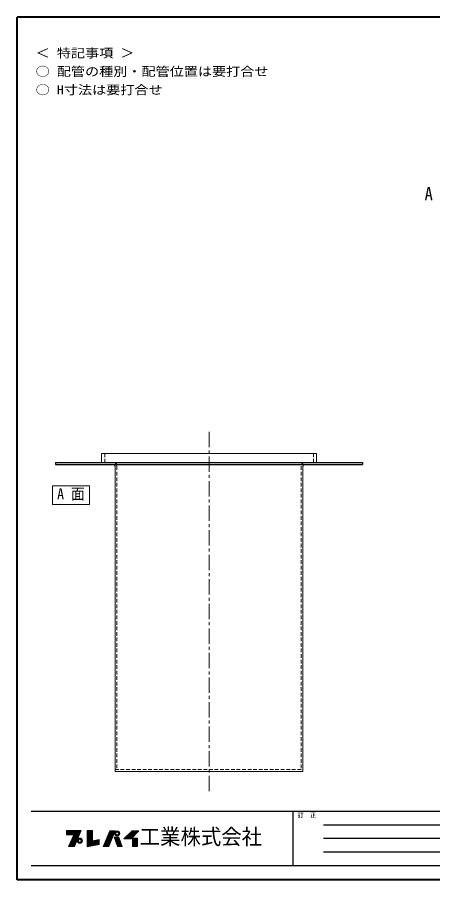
# Model space of a CAD drawing. Units: millimetres, scale not verified. Extents: x -1033 to 992, y -707 to 698.
# Drawn here: x -1033 to -356, y -707 to 698 of the extents above; entities that cross this region are included whole.
import ezdxf
from ezdxf.enums import TextEntityAlignment as Align

# ---------------------------------------------------------------- set-up
doc = ezdxf.new("R2010")
doc.units = ezdxf.units.MM
doc.header["$LTSCALE"] = 5
doc.linetypes.add('CHAIN1', pattern=[8, 5, -1, 1, -1])
doc.linetypes.add('DASHED1', pattern=[1.8, 1.2, -0.6])
doc.layers.add('0-0_ﾚｲﾔ1', color=7, linetype='Continuous', lineweight=18)
doc.styles.add('ＭＳ ゴシック', font='')
doc.styles.get('ＭＳ ゴシック').set_extended_font_data('MS Gothic')

msp = doc.modelspace()

# ---------------------------------------------------------------- linework, layer by layer
at = {"layer": '0-0_ﾚｲﾔ1', "color": 1, "lineweight": 40}
for p, q in [((-1032.676, -706.654), (-1032.676, 698.346)), ((992.324, 698.346), (-1032.676, 698.346)), ((992.324, -706.654), (-1032.676, -706.654))]:
    msp.add_line(p, q, dxfattribs=at)
at = {"layer": '0-0_ﾚｲﾔ1', "color": 4, "linetype": 'CHAIN1', "lineweight": 9}
msp.add_line((-720.176, 22.846), (-720.176, -565.154), dxfattribs=at)
at = {"layer": '0-0_ﾚｲﾔ1'}
for p, q in [((-545.176, -12.154), (-895.176, -12.154)), ((-895.176, -12.154), (-895.176, -27.154)), ((-545.176, -12.154), (-545.176, -27.154)), ((-873.176, -33.154), (-873.176, -530.154)), ((-567.176, -33.154), (-567.176, -530.154)), ((-873.176, -530.154), (-567.176, -530.154)), ((-952.462, -626.753), (-928.757, -626.753)), ((-952.462, -626.963), (-928.844, -626.963)), ((-952.462, -627.278), (-928.975, -627.278)), ((-952.462, -627.593), (-929.105, -627.593)), ((-952.462, -627.908), (-929.235, -627.908)), ((-952.462, -628.328), (-929.409, -628.328)), ((-929.539, -628.643), (-952.462, -628.643)), ((-952.462, -628.958), (-929.669, -628.958)), ((-952.462, -629.273), (-929.8, -629.273)), ((-952.462, -629.588), (-929.93, -629.588)), ((-952.462, -629.903), (-930.06, -629.903)), ((-952.462, -630.113), (-930.147, -630.113)), ((-952.462, -630.533), (-930.321, -630.533)), ((-952.462, -630.848), (-930.451, -630.848)), ((-952.462, -631.163), (-930.582, -631.163)), ((-952.462, -631.478), (-930.712, -631.478)), ((-952.462, -631.793), (-930.842, -631.793)), ((-952.462, -632.108), (-930.972, -632.108)), ((-939.442, -652.583), (-928.627, -626.438)), ((-918.652, -626.333), (-918.652, -652.898)), ((-909.937, -626.333), (-918.652, -626.333)), ((-918.652, -626.753), (-909.937, -626.753)), ((-918.652, -626.963), (-909.937, -626.963)), ((-918.652, -627.278), (-909.937, -627.278)), ((-918.652, -627.593), (-909.937, -627.593)), ((-918.652, -627.908), (-909.937, -627.908)), ((-918.652, -628.328), (-909.937, -628.328)), ((-918.652, -628.643), (-909.937, -628.643)), ((-918.652, -628.958), (-909.937, -628.958)), ((-918.652, -629.273), (-909.937, -629.273)), ((-918.652, -629.588), (-909.937, -629.588)), ((-918.652, -629.903), (-909.937, -629.903)), ((-918.652, -630.113), (-909.937, -630.113)), ((-918.652, -630.533), (-909.937, -630.533)), ((-918.652, -630.848), (-909.937, -630.848)), ((-918.652, -631.163), (-909.937, -631.163)), ((-918.652, -631.478), (-909.937, -631.478)), ((-918.652, -631.793), (-909.937, -631.793)), ((-918.652, -632.108), (-909.937, -632.108)), ((-882.007, -626.858), (-892.507, -652.373)), ((-884.168, -632.108), (-875.159, -632.108)), ((-884.038, -631.793), (-875.028, -631.793)), ((-883.897, -631.478), (-874.897, -631.478)), ((-883.779, -631.163), (-874.766, -631.163)), ((-883.649, -630.848), (-874.635, -630.848)), ((-883.582, -652.373), (-872.977, -626.858)), ((-883.519, -630.533), (-874.504, -630.533)), ((-883.347, -630.113), (-874.33, -630.113)), ((-883.26, -629.903), (-874.243, -629.903)), ((-883.13, -629.588), (-874.112, -629.588)), ((-883.001, -629.273), (-873.981, -629.273)), ((-882.871, -628.958), (-873.85, -628.958)), ((-882.742, -628.643), (-873.719, -628.643)), ((-882.612, -628.328), (-873.588, -628.328)), ((-882.439, -627.908), (-873.413, -627.908)), ((-882.309, -627.593), (-873.292, -627.593)), ((-882.18, -627.278), (-873.152, -627.278)), ((-882.007, -626.858), (-872.977, -626.858)), ((-874.182, -631.163), (-872.182, -631.163)), ((-874.161, -630.743), (-872.142, -630.743)), ((-874.149, -631.688), (-872.12, -631.688)), ((-874.076, -630.218), (-871.974, -630.218)), ((-874.05, -632.213), (-871.922, -632.213)), ((-873.879, -629.588), (-871.539, -629.588)), ((-873.685, -629.168), (-870.972, -629.168)), ((-873.354, -628.643), (-866.51, -628.643)), ((-873.001, -628.223), (-866.863, -628.223)), ((-872.393, -627.698), (-867.471, -627.698)), ((-871.655, -627.278), (-868.209, -627.278)), ((-866.179, -629.168), (-868.892, -629.168)), ((-865.985, -629.588), (-868.325, -629.588)), ((-865.814, -632.213), (-867.942, -632.213)), ((-865.788, -630.218), (-867.89, -630.218)), ((-865.715, -631.688), (-867.744, -631.688)), ((-865.703, -630.743), (-867.722, -630.743)), ((-867.682, -631.163), (-865.682, -631.163)), ((-850.927, -632.108), (-839.422, -632.108)), ((-850.612, -631.793), (-839.13, -631.793)), ((-850.297, -631.478), (-838.837, -631.478)), ((-849.982, -631.163), (-838.545, -631.163)), ((-849.667, -630.848), (-838.222, -630.848)), ((-849.352, -630.533), (-837.96, -630.533)), ((-848.932, -630.113), (-837.57, -630.113)), ((-848.722, -629.903), (-837.375, -629.903)), ((-848.407, -629.588), (-837.082, -629.588)), ((-848.092, -629.273), (-836.79, -629.273)), ((-847.777, -628.958), (-836.497, -628.958)), ((-847.462, -628.643), (-836.205, -628.643)), ((-847.147, -628.328), (-835.912, -628.328)), ((-846.832, -640.088), (-834.547, -626.858)), ((-846.727, -627.908), (-835.522, -627.908)), ((-846.412, -627.593), (-835.23, -627.593)), ((-846.097, -627.278), (-834.937, -627.278)), ((-952.462, -632.423), (-931.103, -632.423)), ((-952.462, -632.738), (-931.233, -632.738)), ((-952.462, -633.053), (-931.363, -633.053)), ((-940.282, -633.473), (-952.462, -633.473)), ((-949.102, -652.583), (-940.282, -633.473)), ((-936.749, -646.073), (-946.097, -646.073)), ((-936.575, -645.653), (-945.904, -645.653)), ((-936.358, -645.128), (-945.661, -645.128)), ((-936.141, -644.603), (-945.419, -644.603)), ((-935.88, -643.973), (-945.112, -643.973)), ((-935.707, -643.553), (-944.934, -643.553)), ((-935.49, -643.028), (-944.692, -643.028)), ((-944.498, -642.608), (-935.316, -642.608)), ((-935.099, -642.083), (-944.256, -642.083)), ((-934.838, -641.453), (-943.965, -641.453)), ((-934.621, -640.928), (-943.723, -640.928)), ((-934.447, -640.508), (-943.529, -640.508)), ((-934.23, -639.983), (-943.287, -639.983)), ((-943.093, -639.563), (-934.056, -639.563)), ((-933.839, -639.038), (-942.85, -639.038)), ((-933.622, -638.513), (-942.608, -638.513)), ((-933.448, -638.093), (-942.414, -638.093)), ((-942.172, -637.568), (-933.231, -637.568)), ((-933.057, -637.148), (-941.978, -637.148)), ((-932.884, -636.728), (-941.752, -636.728)), ((-941.542, -636.203), (-932.666, -636.203)), ((-932.493, -635.783), (-941.348, -635.783)), ((-932.275, -635.258), (-941.106, -635.258)), ((-932.145, -634.943), (-940.96, -634.943)), ((-931.971, -634.523), (-940.767, -634.523)), ((-931.841, -634.208), (-940.621, -634.208)), ((-931.667, -633.788), (-940.427, -633.788)), ((-931.537, -633.473), (-940.282, -633.473)), ((-935.082, -643.028), (-933.082, -643.028)), ((-935.061, -642.608), (-933.042, -642.608)), ((-935.049, -643.553), (-933.02, -643.553)), ((-934.976, -642.083), (-932.874, -642.083)), ((-934.976, -643.973), (-932.874, -643.973)), ((-934.779, -641.453), (-932.439, -641.453)), ((-934.779, -644.603), (-932.439, -644.603)), ((-934.527, -640.928), (-931.64, -640.928)), ((-934.527, -645.128), (-931.64, -645.128)), ((-934.254, -640.508), (-927.41, -640.508)), ((-934.174, -645.653), (-927.49, -645.653)), ((-933.797, -639.983), (-927.867, -639.983)), ((-933.797, -646.073), (-927.867, -646.073)), ((-933.293, -639.563), (-928.371, -639.563)), ((-932.296, -639.038), (-929.368, -639.038)), ((-927.137, -640.928), (-930.024, -640.928)), ((-927.137, -645.128), (-930.024, -645.128)), ((-926.885, -641.453), (-929.225, -641.453)), ((-926.885, -644.603), (-929.225, -644.603)), ((-926.688, -642.083), (-928.79, -642.083)), ((-926.688, -643.973), (-928.79, -643.973)), ((-926.615, -643.553), (-928.644, -643.553)), ((-926.603, -642.608), (-928.622, -642.608)), ((-928.582, -643.028), (-926.582, -643.028)), ((-918.652, -632.423), (-909.937, -632.423)), ((-918.652, -632.738), (-909.937, -632.738)), ((-918.652, -633.053), (-909.937, -633.053)), ((-918.652, -633.473), (-909.937, -633.473)), ((-918.652, -633.788), (-909.937, -633.788)), ((-918.652, -634.208), (-909.937, -634.208)), ((-918.652, -634.523), (-909.937, -634.523)), ((-918.652, -634.943), (-909.937, -634.943)), ((-918.652, -635.258), (-909.937, -635.258)), ((-918.652, -635.783), (-909.937, -635.783)), ((-918.652, -636.203), (-909.937, -636.203)), ((-918.652, -636.728), (-909.937, -636.728)), ((-918.652, -637.148), (-909.937, -637.148)), ((-918.652, -637.568), (-909.937, -637.568)), ((-918.652, -638.093), (-909.937, -638.093)), ((-918.652, -638.513), (-909.937, -638.513)), ((-918.652, -639.038), (-909.937, -639.038)), ((-918.652, -639.563), (-909.937, -639.563)), ((-918.652, -639.983), (-909.937, -639.983)), ((-918.652, -640.508), (-909.937, -640.508)), ((-918.652, -640.928), (-909.937, -640.928)), ((-918.652, -641.453), (-909.937, -641.453)), ((-918.652, -642.083), (-909.937, -642.083)), ((-918.652, -642.608), (-909.937, -642.608)), ((-918.652, -643.028), (-909.937, -643.028)), ((-918.652, -643.553), (-899.122, -643.553)), ((-918.652, -643.973), (-899.122, -643.973)), ((-918.652, -644.603), (-899.122, -644.603)), ((-918.652, -645.128), (-899.122, -645.128)), ((-918.652, -645.653), (-899.122, -645.653)), ((-918.652, -646.073), (-899.122, -646.073)), ((-899.122, -643.028), (-908.997, -643.028)), ((-899.122, -642.608), (-907.116, -642.608)), ((-899.122, -642.083), (-904.765, -642.083)), ((-899.122, -641.453), (-901.943, -641.453)), ((-889.914, -646.073), (-880.964, -646.073)), ((-889.742, -645.653), (-880.789, -645.653)), ((-889.526, -645.128), (-880.571, -645.128)), ((-889.31, -644.603), (-880.353, -644.603)), ((-889.05, -643.973), (-880.091, -643.973)), ((-888.877, -643.553), (-879.916, -643.553)), ((-888.661, -643.028), (-879.697, -643.028)), ((-888.489, -642.608), (-879.523, -642.608)), ((-888.272, -642.083), (-879.305, -642.083)), ((-888.013, -641.453), (-879.043, -641.453)), ((-887.797, -640.928), (-878.825, -640.928)), ((-887.624, -640.508), (-878.65, -640.508)), ((-887.408, -639.983), (-878.432, -639.983)), ((-887.235, -639.563), (-878.258, -639.563)), ((-887.019, -639.038), (-878.04, -639.038)), ((-886.803, -638.513), (-877.821, -638.513)), ((-886.627, -638.093), (-877.647, -638.093)), ((-886.417, -637.568), (-877.429, -637.568)), ((-886.242, -637.148), (-877.254, -637.148)), ((-886.069, -636.728), (-877.079, -636.728)), ((-885.853, -636.203), (-876.861, -636.203)), ((-885.68, -635.783), (-876.687, -635.783)), ((-885.464, -635.258), (-876.468, -635.258)), ((-885.334, -634.943), (-876.337, -634.943)), ((-885.161, -634.523), (-876.163, -634.523)), ((-885.032, -634.208), (-876.032, -634.208)), ((-884.859, -633.788), (-875.857, -633.788)), ((-884.729, -633.473), (-875.726, -633.473)), ((-884.556, -633.053), (-875.552, -633.053)), ((-884.427, -632.738), (-875.421, -632.738)), ((-884.297, -632.423), (-875.29, -632.423)), ((-874.516, -637.568), (-867.163, -637.568)), ((-874.333, -638.093), (-866.97, -638.093)), ((-874.187, -638.513), (-866.815, -638.513)), ((-874.005, -639.038), (-866.621, -639.038)), ((-873.879, -632.738), (-871.539, -632.738)), ((-873.822, -639.563), (-866.428, -639.563)), ((-873.676, -639.983), (-866.273, -639.983)), ((-873.627, -633.263), (-870.74, -633.263)), ((-873.494, -640.508), (-866.079, -640.508)), ((-873.348, -640.928), (-865.924, -640.928)), ((-873.274, -633.788), (-866.59, -633.788)), ((-873.165, -641.453), (-865.731, -641.453)), ((-872.947, -642.083), (-865.498, -642.083)), ((-872.897, -634.208), (-866.967, -634.208)), ((-872.764, -642.608), (-865.305, -642.608)), ((-872.618, -643.028), (-865.15, -643.028)), ((-872.436, -643.553), (-864.956, -643.553)), ((-872.29, -643.973), (-864.801, -643.973)), ((-872.071, -644.603), (-864.569, -644.603)), ((-872.067, -634.838), (-867.797, -634.838)), ((-871.888, -645.128), (-864.375, -645.128)), ((-871.717, -645.653), (-864.182, -645.653)), ((-871.56, -646.073), (-864.027, -646.073)), ((-871.069, -635.258), (-868.795, -635.258)), ((-866.237, -633.263), (-869.124, -633.263)), ((-865.985, -632.738), (-868.325, -632.738)), ((-861.742, -652.268), (-867.202, -637.463)), ((-858.907, -640.088), (-846.832, -640.088)), ((-858.382, -639.563), (-846.345, -639.563)), ((-857.857, -639.038), (-845.857, -639.038)), ((-857.332, -638.513), (-845.37, -638.513)), ((-856.912, -638.093), (-844.98, -638.093)), ((-856.387, -637.568), (-844.492, -637.568)), ((-855.967, -637.148), (-844.102, -637.148)), ((-855.547, -636.728), (-843.712, -636.728)), ((-855.022, -636.203), (-843.225, -636.203)), ((-854.602, -635.783), (-842.835, -635.783)), ((-854.077, -635.258), (-842.347, -635.258)), ((-853.762, -634.943), (-842.055, -634.943)), ((-853.342, -634.523), (-841.665, -634.523)), ((-853.027, -634.208), (-841.372, -634.208)), ((-852.607, -633.788), (-840.982, -633.788)), ((-852.292, -633.473), (-840.69, -633.473)), ((-851.872, -633.053), (-840.3, -633.053)), ((-851.557, -632.738), (-840.007, -632.738)), ((-851.242, -632.423), (-839.715, -632.423)), ((-844.942, -639.563), (-836.962, -639.563)), ((-844.942, -639.983), (-836.962, -639.983)), ((-844.942, -640.508), (-836.962, -640.508)), ((-844.942, -640.928), (-836.962, -640.928)), ((-844.942, -641.453), (-836.962, -641.453)), ((-844.942, -642.083), (-836.962, -642.083)), ((-844.942, -642.608), (-836.962, -642.608)), ((-844.942, -643.028), (-836.962, -643.028)), ((-844.942, -643.553), (-836.962, -643.553)), ((-844.942, -643.973), (-836.962, -643.973)), ((-844.942, -644.603), (-836.962, -644.603)), ((-844.942, -645.128), (-836.962, -645.128)), ((-844.942, -645.653), (-836.962, -645.653)), ((-844.942, -646.073), (-836.962, -646.073)), ((-949.102, -652.583), (-939.442, -652.583)), ((-939.225, -652.058), (-948.86, -652.058)), ((-938.964, -651.428), (-948.569, -651.428)), ((-938.747, -650.903), (-948.327, -650.903)), ((-938.53, -650.378), (-948.084, -650.378)), ((-938.269, -649.748), (-947.794, -649.748)), ((-938.052, -649.223), (-947.551, -649.223)), ((-937.792, -648.593), (-947.26, -648.593)), ((-937.618, -648.173), (-947.067, -648.173)), ((-937.401, -647.648), (-946.824, -647.648)), ((-937.183, -647.123), (-946.582, -647.123)), ((-936.966, -646.598), (-946.34, -646.598)), ((-933.138, -646.598), (-928.526, -646.598)), ((-931.969, -647.123), (-929.695, -647.123)), ((-918.652, -646.598), (-899.122, -646.598)), ((-918.652, -647.123), (-899.122, -647.123)), ((-918.652, -647.648), (-899.122, -647.648)), ((-918.652, -648.173), (-899.122, -648.173)), ((-918.652, -648.593), (-899.122, -648.593)), ((-918.652, -649.223), (-899.122, -649.223)), ((-918.652, -649.748), (-901.42, -649.748)), ((-918.652, -650.378), (-904.866, -650.378)), ((-918.652, -650.903), (-907.738, -650.903)), ((-918.652, -651.428), (-910.61, -651.428)), ((-918.652, -652.058), (-914.057, -652.058)), ((-883.582, -652.373), (-892.507, -652.373)), ((-892.377, -652.058), (-883.451, -652.058)), ((-892.118, -651.428), (-883.189, -651.428)), ((-891.902, -650.903), (-882.971, -650.903)), ((-891.686, -650.378), (-882.753, -650.378)), ((-891.427, -649.748), (-882.491, -649.748)), ((-891.211, -649.223), (-882.273, -649.223)), ((-890.951, -648.593), (-882.011, -648.593)), ((-890.779, -648.173), (-881.836, -648.173)), ((-890.563, -647.648), (-881.618, -647.648)), ((-890.347, -647.123), (-881.4, -647.123)), ((-890.13, -646.598), (-881.182, -646.598)), ((-871.377, -646.598), (-863.833, -646.598)), ((-871.195, -647.123), (-863.639, -647.123)), ((-871.013, -647.648), (-863.446, -647.648)), ((-870.83, -648.173), (-863.252, -648.173)), ((-870.684, -648.593), (-863.097, -648.593)), ((-870.465, -649.223), (-862.865, -649.223)), ((-870.247, -649.748), (-862.671, -649.748)), ((-870.064, -650.378), (-862.439, -650.378)), ((-869.881, -650.903), (-862.245, -650.903)), ((-869.699, -651.428), (-862.052, -651.428)), ((-869.48, -652.058), (-861.819, -652.058)), ((-869.407, -652.268), (-861.742, -652.268)), ((-844.942, -646.598), (-836.962, -646.598)), ((-844.942, -647.123), (-836.962, -647.123)), ((-844.942, -647.648), (-836.962, -647.648)), ((-844.942, -648.173), (-836.962, -648.173)), ((-844.942, -648.593), (-836.962, -648.593)), ((-844.942, -649.223), (-836.962, -649.223)), ((-844.942, -649.748), (-836.962, -649.748)), ((-844.942, -650.378), (-836.962, -650.378)), ((-844.942, -650.903), (-836.962, -650.903)), ((-844.942, -651.428), (-836.962, -651.428)), ((-844.942, -652.058), (-836.962, -652.058))]:
    msp.add_line(p, q, dxfattribs=at)
at = {"layer": '0-0_ﾚｲﾔ1', "color": 4, "linetype": 'DASHED1', "lineweight": 9}
for p, q in [((-890.176, -12.154), (-890.176, -27.154)), ((-550.176, -12.154), (-550.176, -27.154)), ((-870.176, -33.154), (-870.176, -527.154)), ((-570.176, -33.154), (-570.176, -527.154)), ((-873.176, -527.154), (-567.176, -527.154))]:
    msp.add_line(p, q, dxfattribs=at)
at = {"layer": '0-0_ﾚｲﾔ1', "color": 5, "lineweight": 25}
for p, q in [((-970.176, -27.154), (-970.176, -30.154)), ((-970.176, -30.154), (-470.176, -30.154))]:
    msp.add_line(p, q, dxfattribs=at)
at = {"layer": '0-0_ﾚｲﾔ1', "color": 6, "lineweight": 25}
for p, q in [((-1010.176, -594.868), (969.824, -594.868)), ((-583.748, -594.868), (-583.748, -684.154)), ((-533.748, -617.189), (-69.462, -617.189)), ((-69.462, -639.511), (-533.748, -639.511)), ((-69.462, -661.832), (-533.748, -661.832)), ((969.824, -684.154), (-1010.176, -684.154))]:
    msp.add_line(p, q, dxfattribs=at)
at = {"layer": '0-0_ﾚｲﾔ1', "color": 5, "lineweight": 25}
msp.add_lwpolyline([(-970.176, -27.154), (-470.176, -27.154), (-470.176, -30.154)], dxfattribs=at)
at = {"layer": '0-0_ﾚｲﾔ1', "color": 3}
msp.add_lwpolyline([(-975.176, -65.154), (-915.176, -65.154), (-915.176, -95.154), (-975.176, -95.154)], close=True, dxfattribs=at)
at = {"layer": '0-0_ﾚｲﾔ1'}
for points in [[(-952.462, -633.473), (-952.462, -626.438), (-928.627, -626.438)], [(-918.652, -652.898), (-899.122, -649.328), (-899.122, -640.823), (-909.937, -643.238), (-909.937, -626.333)], [(-858.907, -640.088), (-845.677, -626.858), (-834.547, -626.858)], [(-869.407, -652.268), (-874.552, -637.463), (-867.202, -637.463)]]:
    msp.add_lwpolyline(points, dxfattribs=at)
msp.add_lwpolyline([(-844.942, -639.038), (-844.942, -652.583), (-836.962, -652.583), (-836.962, -639.038)], close=True, dxfattribs=at)
for centre, radius in [((-869.932, -631.163), 4.25), ((-869.932, -631.163), 2.25), ((-930.832, -643.028), 4.25), ((-930.832, -643.028), 2.25)]:
    msp.add_circle(centre, radius, dxfattribs=at)
at = {"layer": '0-0_ﾚｲﾔ1', "color": 4, "linetype": 'DASHED1', "lineweight": 9}
for centre, start, end in [((-876.176, -33.154), 0, 90), ((-564.176, -33.154), 90, 180)]:
    msp.add_arc(centre, 6, start, end, dxfattribs=at)
at = {"layer": '0-0_ﾚｲﾔ1'}
for centre, start, end in [((-876.176, -33.154), 0, 90), ((-564.176, -33.154), 90, 180)]:
    msp.add_arc(centre, 3, start, end, dxfattribs=at)

# ---------------------------------------------------------------- texts
at = {"layer": '0-0_ﾚｲﾔ1', "style": 'ＭＳ ゴシック'}
for s, height, width, p in [('＜ 特記事項 ＞', 14.66, 1.15, (-1002.676, 628.346)), ('○ 配管の種別・配管位置は要打合せ', 14.66, 1.15, (-1002.676, 598.346)), ('○ H寸法は要打合せ', 14.66, 1.15, (-1002.676, 568.346)), ('A', 21.99, 0.9, (-368.926, 393.346)), ('A 面', 18.33, 0.9, (-967.676, -92.654)), ('工業株式会社', 25.66, 0.95, (-833.212, -657.011))]:
    msp.add_text(s, height=height, dxfattribs=dict(at, width=width)).set_placement(p, align=Align.BOTTOM_LEFT)
msp.add_text('訂\u3000正', height=7.331, dxfattribs=at).set_placement((-576.248, -607.368), align=Align.BOTTOM_LEFT)

doc.saveas('drawing.dxf')
